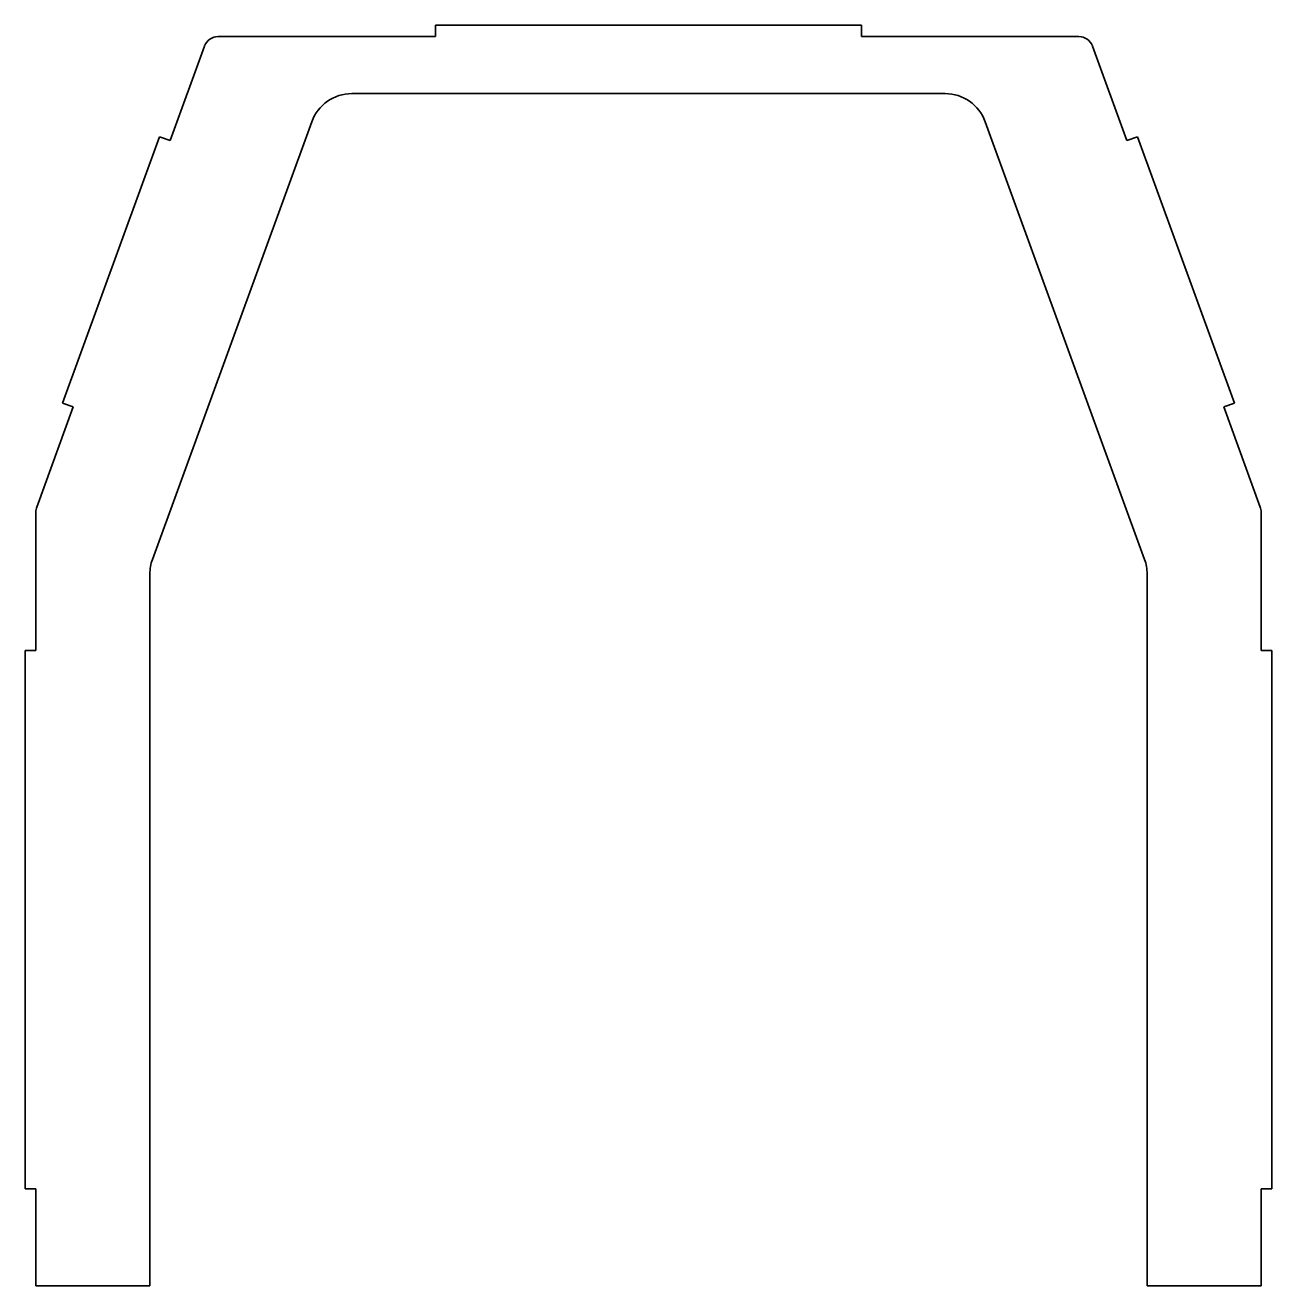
# Model space of a CAD drawing. Header units: millimetres. Extents: x 0 to 175, y 0 to 177.
import ezdxf

# ---------------------------------------------------------------- set-up
doc = ezdxf.new("R2010")
doc.units = ezdxf.units.MM
doc.layers.add('Visible (ANSI)', color=7, linetype='Continuous', lineweight=35)

# ---------------------------------------------------------------- blocks, each defined once
blk = doc.blocks.new('CDR-IN-V029-CICM001_Chapas Papelera 2_CDR-IN-V029-CICM001')
at = {"layer": 'Visible (ANSI)'}
for p, q in [((-29.9, 88.5), (-29.9, 86.9)), ((29.9, 88.5), (-29.9, 88.5)), ((29.9, 86.9), (29.9, 88.5)), ((-60.43, 86.9), (-29.9, 86.9)), ((29.9, 86.9), (60.43, 86.9)), ((-67.15, 72.3), (-62.31, 85.58)), ((62.31, 85.58), (67.15, 72.3)), ((41.63, 78.9), (-41.63, 78.9)), ((-47.27, 74.95), (-69.64, 13.49)), ((69.64, 13.49), (47.27, 74.95)), ((-68.65, 72.85), (-82.26, 35.45)), ((-67.15, 72.3), (-68.65, 72.85)), ((68.65, 72.85), (67.15, 72.3)), ((82.26, 35.45), (68.65, 72.85)), ((-82.26, 35.45), (-80.76, 34.9)), ((80.76, 34.9), (82.26, 35.45)), ((-85.88, 20.83), (-80.76, 34.9)), ((80.76, 34.9), (85.88, 20.83)), ((-86, 0.7), (-86, 20.15)), ((86, 20.15), (86, 0.7)), ((-70, 11.44), (-70, -88.5)), ((70, -88.5), (70, 11.44)), ((-87.5, 0.7), (-87.5, -74.9)), ((-86, 0.7), (-87.5, 0.7)), ((86, 0.7), (87.5, 0.7)), ((87.5, 0.7), (87.5, -74.9)), ((-87.5, -74.9), (-86, -74.9)), ((-86, -88.5), (-86, -74.9)), ((87.5, -74.9), (86, -74.9)), ((86, -74.9), (86, -88.5)), ((-70, -88.5), (-86, -88.5)), ((86, -88.5), (70, -88.5))]:
    blk.add_line(p, q, dxfattribs=at)
at = {"layer": 'Visible (ANSI)', "extrusion": (0, 0, -1)}
for centre, start, end in [((60.43, 84.9), 20, 90), ((-60.43, 84.9), 90, 160), ((84, 20.15), 360, 20), ((-84, 20.15), 160, 180)]:
    blk.add_arc(centre, 2, start, end, dxfattribs=at)
at = {"layer": 'Visible (ANSI)'}
for centre, start, end in [((-41.63, 72.9), 90, 160), ((41.63, 72.9), 20, 90), ((-64, 11.44), 160, 180), ((64, 11.44), 360, 20)]:
    blk.add_arc(centre, 6, start, end, dxfattribs=at)

msp = doc.modelspace()

# ---------------------------------------------------------------- block references
msp.add_blockref('CDR-IN-V029-CICM001_Chapas Papelera 2_CDR-IN-V029-CICM001', (87.5, 88.5))

doc.saveas('drawing.dxf')
